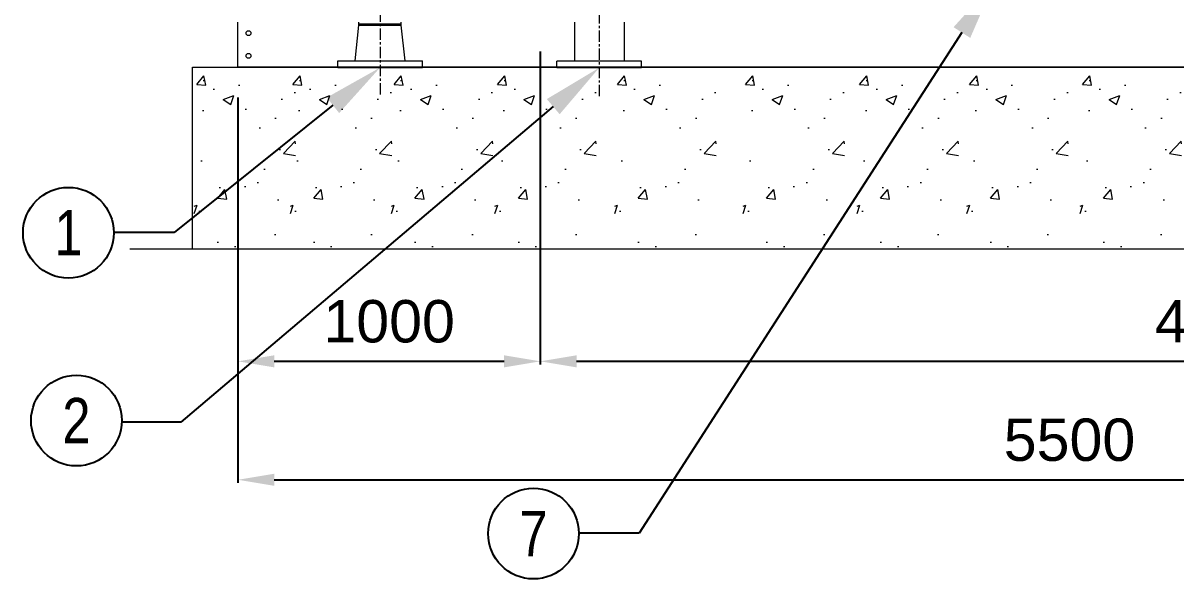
# Model space of a CAD drawing. Header units: millimetres. Extents: x -17070 to 49442, y -291348 to 30929.
# Drawn here: x 28917 to 32730, y 15877 to 17714 of the extents above; entities that cross this region are included whole.
import ezdxf
from ezdxf import colors
from ezdxf.entities.mleader import LeaderData, LeaderLine
from ezdxf.enums import TextEntityAlignment as Align
from ezdxf.math import Vec2, Vec3

# ---------------------------------------------------------------- set-up
doc = ezdxf.new("R2010")
doc.units = ezdxf.units.MM
doc.linetypes.add('CENTER', pattern=[2, 1.25, -0.25, 0.25, -0.25])
for name, color, linetype in [('center', 1, 'CENTER'), ('냉각탑_dim', 1, 'Continuous'), ('냉각탑_text', 3, 'Continuous'), ('냉각탑_기초', 23, 'Continuous')]:
    doc.layers.add(name, color=color, linetype=linetype)
doc.styles.get("Standard").update_dxf_attribs({"font": 'arial.ttf'})
doc.dimstyles.new('1.40', dxfattribs={"dimscale": 20, "dimtxt": 1.5, "dimasz": 1, "dimexe": 0.5, "dimexo": 0.5, "dimgap": 0.5, "dimtad": 1, "dimdec": 0, "dimzin": 0, "dimdsep": 46, "dimtxsty": 'Standard', "dimcen": 0, "dimclrd": 2, "dimclre": 2, "dimclrt": 3, "dimadec": 0, "dimazin": 0, "dimtfac": 1, "dimtdec": 0, "dimtmove": 0, "dimatfit": 0, "dimfxl": 1, "dimtolj": 1, "dimtzin": 0, "dimlwd": -1, "dimlwe": -1, "dimarcsym": 0})

# ---------------------------------------------------------------- blocks, each defined once
blk = doc.blocks.new('*D304')
at = {"color": 2, "transparency": 16777216}
for p, q in [((30627.7, 17620.4), (30627.7, 16586.1)), ((35127.7, 17468.5), (35127.7, 16586.1)), ((30747.7, 16596.1), (35007.7, 16596.1))]:
    blk.add_line(p, q, dxfattribs=at)
for points in [[(30747.7, 16616.1), (30747.7, 16576.1), (30627.7, 16596.1)], [(35007.7, 16616.1), (35007.7, 16576.1), (35127.7, 16596.1)]]:
    blk.add_solid(points, dxfattribs=at)
at = {"layer": 'Defpoints', "color": 0, "transparency": 16777216}
for p in [(30627.7, 17720.4), (35127.7, 17568.5), (35127.7, 16596.1)]:
    blk.add_point(p, dxfattribs=at)
at = {"color": 3, "lineweight": 5, "transparency": 16777216, "insert": (32877.7, 16727.6), "char_height": 140, "attachment_point": 5}
blk.add_mtext('\\A1;4500', dxfattribs=at)
blk = doc.blocks.new('*D305')
at = {"color": 2, "transparency": 16777216}
for p, q in [((29627.7, 17468.5), (29627.7, 16586.1)), ((30627.7, 17468.5), (30627.7, 16586.1)), ((29747.7, 16596.1), (30507.7, 16596.1))]:
    blk.add_line(p, q, dxfattribs=at)
for points in [[(29747.7, 16616.1), (29747.7, 16576.1), (29627.7, 16596.1)], [(30507.7, 16616.1), (30507.7, 16576.1), (30627.7, 16596.1)]]:
    blk.add_solid(points, dxfattribs=at)
at = {"layer": 'Defpoints', "color": 0, "transparency": 16777216}
for p in [(29627.7, 17568.5), (30627.7, 17568.5), (30627.7, 16596.1)]:
    blk.add_point(p, dxfattribs=at)
at = {"color": 3, "lineweight": 5, "transparency": 16777216, "insert": (30127.7, 16727.6), "char_height": 140, "attachment_point": 5}
blk.add_mtext('\\A1;1000', dxfattribs=at)
blk = doc.blocks.new('*D307')
at = {"color": 2, "transparency": 16777216}
for p, q in [((29627.7, 17468.5), (29627.7, 16194.5)), ((35127.7, 17468.5), (35127.7, 16194.5)), ((29747.7, 16204.5), (35007.7, 16204.5))]:
    blk.add_line(p, q, dxfattribs=at)
for points in [[(29747.7, 16224.5), (29747.7, 16184.5), (29627.7, 16204.5)], [(35007.7, 16224.5), (35007.7, 16184.5), (35127.7, 16204.5)]]:
    blk.add_solid(points, dxfattribs=at)
at = {"layer": 'Defpoints', "color": 0, "transparency": 16777216}
for p in [(29627.7, 17568.5), (35127.7, 17568.5), (35127.7, 16204.5)]:
    blk.add_point(p, dxfattribs=at)
at = {"color": 3, "lineweight": 5, "transparency": 16777216, "insert": (32377.7, 16336), "char_height": 140, "attachment_point": 5}
blk.add_mtext('\\A1;5500', dxfattribs=at)
blk = doc.blocks.new('1')
at = {"color": 0, "lineweight": 20}
for p, q in [((29627.7, 17568.5), (29627.7, 17716.9)), ((35127.7, 17568.5), (29627.7, 17568.5))]:
    blk.add_line(p, q, dxfattribs=at)
at = {"color": 7, "lineweight": 20, "ltscale": 0.076666}
for p, q in [((30015.2, 17589.2), (30027.9, 17706.9)), ((30180.2, 17589.2), (30167.6, 17706.9)), ((30740.2, 17716.9), (30740.2, 17588.9)), ((30905.4, 17716.9), (30905.4, 17588.9)), ((29957.7, 17589.2), (30227.1, 17589.2)), ((29957.7, 17567.2), (29957.7, 17589.2)), ((30227.1, 17589.2), (30237.7, 17589.2)), ((30237.7, 17567.2), (30237.7, 17589.2))]:
    blk.add_line(p, q, dxfattribs=at)
at = {"color": 7, "lineweight": 20, "ltscale": 0.004168}
for p, q in [((30027.8, 17711.9), (30027.8, 17716.9)), ((30167.6, 17711.9), (30167.6, 17716.9))]:
    blk.add_line(p, q, dxfattribs=at)
at = {"color": 7, "lineweight": 20, "ltscale": 0.1165}
blk.add_line((30027.8, 17711.9), (30167.6, 17711.9), dxfattribs=at)
at = {"color": 7, "lineweight": 20, "ltscale": 0.004167}
for p, q in [((30027.9, 17706.9), (30027.9, 17711.9)), ((30167.6, 17706.9), (30167.6, 17711.9))]:
    blk.add_line(p, q, dxfattribs=at)
at = {"color": 7, "lineweight": 20, "ltscale": 0.030302}
blk.add_line((30027.9, 17706.9), (30064.2, 17706.9), dxfattribs=at)
at = {"color": 7, "lineweight": 20, "ltscale": 0.086115}
blk.add_line((30064.2, 17706.9), (30167.6, 17706.9), dxfattribs=at)
at = {"color": 7, "lineweight": 20, "ltscale": 0.149635}
for p, q in [((30952.2, 17588.9), (30682.8, 17588.9)), ((30952.2, 17566.9), (30682.8, 17566.9))]:
    blk.add_line(p, q, dxfattribs=at)
at = {"color": 7, "lineweight": 20, "ltscale": 0.012222}
for p, q in [((30682.8, 17566.9), (30682.8, 17588.9)), ((30962.8, 17566.9), (30962.8, 17588.9))]:
    blk.add_line(p, q, dxfattribs=at)
at = {"color": 7, "lineweight": 20, "ltscale": 0.00592}
for p, q in [((30962.8, 17588.9), (30952.2, 17588.9)), ((30962.8, 17566.9), (30952.2, 17566.9))]:
    blk.add_line(p, q, dxfattribs=at)
at = {"color": 7, "lineweight": 20, "ltscale": 0.224453}
blk.add_line((29957.7, 17567.2), (30227.1, 17567.2), dxfattribs=at)
at = {"color": 7, "lineweight": 20, "ltscale": 0.008881}
blk.add_line((30227.1, 17567.2), (30237.7, 17567.2), dxfattribs=at)
at = {"lineweight": 20}
for centre in [(29662.7, 17681), (29662.7, 17606)]:
    blk.add_circle(centre, 8, dxfattribs=at)

msp = doc.modelspace()

# ---------------------------------------------------------------- hatches: boundary and pattern name
at = {"layer": '냉각탑_기초', "lineweight": 20, "ltscale": 30}
h = msp.add_hatch(dxfattribs=at)
h.set_pattern_fill('AR-CONC', color=256, scale=50, style=0)
h.set_pattern_definition([(50, (14889.6, 1027.2), (358.63, -31.376), [37.5, -412.5]), (355, (14889.6, 1027.2), (-69.3757, 376.096), [30, -330]), (100.4514, (14919.47, 1024.6), (289.2547, 344.72), [31.87, -350.571]), (46.1842, (14889.6, 1127.2), (533.6205, -82.7595), [56.25, -618.75]), (96.6356, (14934.05, 1120.3), (467.331, 487.059), [47.805, -525.856]), (351.1842, (14889.6, 1127.2), (467.331, 487.059), [45, -495]), (21, (14939.6, 1102.2), (298.4535, -201.3094), [37.5, -412.5]), (326, (14939.6, 1102.2), (121.6577, 362.575), [30, -330]), (71.4514, (14964.46, 1085.42), (420.1113, 161.265), [31.87, -350.571]), (37.5, (14889.59, 1027.2), (6.0799, 166.4469), [0, -326, 0, -335, 0, -331.25]), (7.5, (14889.59, 1027.2), (131.5348, 197.2059), [0, -191, 0, -318.5, 0, -126.25]), (327.5, (14778.09, 1027.2), (266.9112, -11.2774), [0, -125, 0, -390, 0, -517.5]), (317.5, (14728.09, 1027.2), (291.593, 50.0525), [0, -162.5, 0, -259, 0, -367.5])])
h.paths.add_polyline_path([(29818.1, 17568.5), (29483.1, 17568.5), (29483.1, 16968.5), (29818.1, 16968.5)])
h = msp.add_hatch(dxfattribs=at)
h.set_pattern_fill('AR-CONC', color=256, scale=50, style=0)
h.set_pattern_definition([(50, (15207.58, 1027.2), (358.63, -31.376), [37.5, -412.5]), (355, (15207.6, 1027.2), (-69.3757, 376.096), [30, -330]), (100.4514, (15237.47, 1024.6), (289.2547, 344.72), [31.87, -350.571]), (46.1842, (15207.6, 1127.2), (533.6205, -82.7595), [56.25, -618.75]), (96.6356, (15252.05, 1120.3), (467.331, 487.059), [47.805, -525.856]), (351.1842, (15207.6, 1127.2), (467.331, 487.059), [45, -495]), (21, (15257.58, 1102.2), (298.4535, -201.3094), [37.5, -412.5]), (326, (15257.6, 1102.2), (121.6577, 362.575), [30, -330]), (71.4514, (15282.46, 1085.42), (420.1113, 161.265), [31.87, -350.571]), (37.5, (15207.58, 1027.2), (6.0799, 166.4469), [0, -326, 0, -335, 0, -331.25]), (7.5, (15207.58, 1027.2), (131.5348, 197.2059), [0, -191, 0, -318.5, 0, -126.25]), (327.5, (15096.08, 1027.2), (266.9112, -11.2774), [0, -125, 0, -390, 0, -517.5]), (317.5, (15046.08, 1027.2), (291.593, 50.0525), [0, -162.5, 0, -259, 0, -367.5])])
h.paths.add_polyline_path([(30136.1, 17568.5), (29801.1, 17568.5), (29801.1, 16968.5), (30136.1, 16968.5)])
h = msp.add_hatch(dxfattribs=at)
h.set_pattern_fill('AR-CONC', color=256, scale=50, style=0)
h.set_pattern_definition([(50, (15542.07, 1027.2), (358.63, -31.376), [37.5, -412.5]), (355, (15542.07, 1027.2), (-69.3757, 376.096), [30, -330]), (100.4514, (15571.96, 1024.6), (289.2547, 344.72), [31.87, -350.571]), (46.1842, (15542.07, 1127.2), (533.6205, -82.7595), [56.25, -618.75]), (96.6356, (15586.54, 1120.3), (467.331, 487.059), [47.805, -525.856]), (351.1842, (15542.1, 1127.2), (467.331, 487.059), [45, -495]), (21, (15592.07, 1102.2), (298.4535, -201.3094), [37.5, -412.5]), (326, (15592.07, 1102.2), (121.6577, 362.575), [30, -330]), (71.4514, (15616.94, 1085.42), (420.1113, 161.265), [31.87, -350.571]), (37.5, (15542.07, 1027.2), (6.0799, 166.4469), [0, -326, 0, -335, 0, -331.25]), (7.5, (15542.07, 1027.2), (131.5348, 197.2059), [0, -191, 0, -318.5, 0, -126.25]), (327.5, (15430.57, 1027.2), (266.9112, -11.2774), [0, -125, 0, -390, 0, -517.5]), (317.5, (15380.57, 1027.2), (291.593, 50.0525), [0, -162.5, 0, -259, 0, -367.5])])
h.paths.add_polyline_path([(30470.6, 17568.5), (30135.6, 17568.5), (30135.6, 16968.5), (30470.6, 16968.5)])
h = msp.add_hatch(dxfattribs=at)
h.set_pattern_fill('AR-CONC', color=256, scale=50, style=0)
h.set_pattern_definition([(50, (15884.2, 1027.2), (358.63, -31.376), [37.5, -412.5]), (355, (15884.2, 1027.2), (-69.3757, 376.096), [30, -330]), (100.4514, (15914.1, 1024.6), (289.2547, 344.72), [31.87, -350.571]), (46.1842, (15884.2, 1127.2), (533.6205, -82.7595), [56.25, -618.75]), (96.6356, (15928.7, 1120.3), (467.331, 487.059), [47.805, -525.856]), (351.1842, (15884.2, 1127.2), (467.331, 487.059), [45, -495]), (21, (15934.2, 1102.2), (298.4535, -201.3094), [37.5, -412.5]), (326, (15934.2, 1102.2), (121.6577, 362.575), [30, -330]), (71.4514, (15959.08, 1085.42), (420.1113, 161.265), [31.87, -350.571]), (37.5, (15884.2, 1027.2), (6.0799, 166.4469), [0, -326, 0, -335, 0, -331.25]), (7.5, (15884.2, 1027.2), (131.5348, 197.2059), [0, -191, 0, -318.5, 0, -126.25]), (327.5, (15772.7, 1027.2), (266.9112, -11.2774), [0, -125, 0, -390, 0, -517.5]), (317.5, (15722.7, 1027.2), (291.593, 50.0525), [0, -162.5, 0, -259, 0, -367.5])])
h.paths.add_polyline_path([(30812.7, 17568.5), (30477.7, 17568.5), (30477.7, 16968.5), (30812.7, 16968.5)])
h = msp.add_hatch(dxfattribs=at)
h.set_pattern_fill('AR-CONC', color=256, scale=50, style=0)
h.set_pattern_definition([(50, (16280.66, 1027.2), (358.63, -31.376), [37.5, -412.5]), (355, (16280.66, 1027.2), (-69.3757, 376.096), [30, -330]), (100.4514, (16310.54, 1024.6), (289.2547, 344.72), [31.87, -350.571]), (46.1842, (16280.66, 1127.2), (533.6205, -82.7595), [56.25, -618.75]), (96.6356, (16325.13, 1120.3), (467.331, 487.059), [47.805, -525.856]), (351.1842, (16280.66, 1127.2), (467.331, 487.059), [45, -495]), (21, (16330.66, 1102.2), (298.4535, -201.3094), [37.5, -412.5]), (326, (16330.66, 1102.2), (121.6577, 362.575), [30, -330]), (71.4514, (16355.53, 1085.42), (420.1113, 161.265), [31.87, -350.571]), (37.5, (16280.66, 1027.2), (6.0799, 166.4469), [0, -326, 0, -335, 0, -331.25]), (7.5, (16280.66, 1027.2), (131.5348, 197.2059), [0, -191, 0, -318.5, 0, -126.25]), (327.5, (16169.16, 1027.2), (266.9112, -11.2774), [0, -125, 0, -390, 0, -517.5]), (317.5, (16119.16, 1027.2), (291.593, 50.0525), [0, -162.5, 0, -259, 0, -367.5])])
h.paths.add_polyline_path([(31209.2, 17568.5), (30874.2, 17568.5), (30874.2, 16968.5), (31209.2, 16968.5)])
h = msp.add_hatch(dxfattribs=at)
h.set_pattern_fill('AR-CONC', color=256, scale=50, style=0)
h.set_pattern_definition([(50, (16704.84, 1027.2), (358.63, -31.376), [37.5, -412.5]), (355, (16704.84, 1027.2), (-69.3757, 376.096), [30, -330]), (100.4514, (16734.72, 1024.6), (289.2547, 344.72), [31.87, -350.571]), (46.1842, (16704.84, 1127.2), (533.6205, -82.7595), [56.25, -618.75]), (96.6356, (16749.3, 1120.3), (467.331, 487.059), [47.805, -525.856]), (351.1842, (16704.84, 1127.2), (467.331, 487.059), [45, -495]), (21, (16754.84, 1102.2), (298.4535, -201.3094), [37.5, -412.5]), (326, (16754.84, 1102.2), (121.6577, 362.575), [30, -330]), (71.4514, (16779.7, 1085.42), (420.1113, 161.265), [31.87, -350.571]), (37.5, (16704.84, 1027.2), (6.0799, 166.4469), [0, -326, 0, -335, 0, -331.25]), (7.5, (16704.84, 1027.2), (131.5348, 197.2059), [0, -191, 0, -318.5, 0, -126.25]), (327.5, (16593.34, 1027.2), (266.9112, -11.2774), [0, -125, 0, -390, 0, -517.5]), (317.5, (16543.34, 1027.2), (291.593, 50.0525), [0, -162.5, 0, -259, 0, -367.5])])
h.paths.add_polyline_path([(31633.4, 17568.5), (31298.4, 17568.5), (31298.4, 16968.5), (31633.4, 16968.5)])
h = msp.add_hatch(dxfattribs=at)
h.set_pattern_fill('AR-CONC', color=256, scale=50, style=0)
h.set_pattern_definition([(50, (17081.88, 1027.2), (358.63, -31.376), [37.5, -412.5]), (355, (17081.88, 1027.2), (-69.3757, 376.096), [30, -330]), (100.4514, (17111.77, 1024.6), (289.2547, 344.72), [31.87, -350.571]), (46.1842, (17081.9, 1127.2), (533.6205, -82.7595), [56.25, -618.75]), (96.6356, (17126.35, 1120.3), (467.331, 487.059), [47.805, -525.856]), (351.1842, (17081.9, 1127.2), (467.331, 487.059), [45, -495]), (21, (17131.88, 1102.2), (298.4535, -201.3094), [37.5, -412.5]), (326, (17131.88, 1102.2), (121.6577, 362.575), [30, -330]), (71.4514, (17156.75, 1085.42), (420.1113, 161.265), [31.87, -350.571]), (37.5, (17081.88, 1027.2), (6.0799, 166.4469), [0, -326, 0, -335, 0, -331.25]), (7.5, (17081.88, 1027.2), (131.5348, 197.2059), [0, -191, 0, -318.5, 0, -126.25]), (327.5, (16970.38, 1027.2), (266.9112, -11.2774), [0, -125, 0, -390, 0, -517.5]), (317.5, (16920.38, 1027.2), (291.593, 50.0525), [0, -162.5, 0, -259, 0, -367.5])])
h.paths.add_polyline_path([(32010.4, 17568.5), (31675.4, 17568.5), (31675.4, 16968.5), (32010.4, 16968.5)])
h = msp.add_hatch(dxfattribs=at)
h.set_pattern_fill('AR-CONC', color=256, scale=50, style=0)
h.set_pattern_definition([(50, (17445.07, 1027.2), (358.63, -31.376), [37.5, -412.5]), (355, (17445.07, 1027.2), (-69.3757, 376.096), [30, -330]), (100.4514, (17474.95, 1024.6), (289.2547, 344.72), [31.87, -350.571]), (46.1842, (17445.07, 1127.2), (533.6205, -82.7595), [56.25, -618.75]), (96.6356, (17489.53, 1120.3), (467.331, 487.059), [47.805, -525.856]), (351.1842, (17445.07, 1127.2), (467.331, 487.059), [45, -495]), (21, (17495.07, 1102.2), (298.4535, -201.3094), [37.5, -412.5]), (326, (17495.07, 1102.2), (121.6577, 362.575), [30, -330]), (71.4514, (17519.94, 1085.42), (420.1113, 161.265), [31.87, -350.571]), (37.5, (17445.07, 1027.2), (6.0799, 166.4469), [0, -326, 0, -335, 0, -331.25]), (7.5, (17445.07, 1027.2), (131.5348, 197.2059), [0, -191, 0, -318.5, 0, -126.25]), (327.5, (17333.57, 1027.2), (266.9112, -11.2774), [0, -125, 0, -390, 0, -517.5]), (317.5, (17283.57, 1027.2), (291.593, 50.0525), [0, -162.5, 0, -259, 0, -367.5])])
h.paths.add_polyline_path([(32373.6, 17568.5), (32038.6, 17568.5), (32038.6, 16968.5), (32373.6, 16968.5)])
h = msp.add_hatch(dxfattribs=at)
h.set_pattern_fill('AR-CONC', color=256, scale=50, style=0)
h.set_pattern_definition([(50, (17819.34, 1027.2), (358.63, -31.376), [37.5, -412.5]), (355, (17819.34, 1027.2), (-69.3757, 376.096), [30, -330]), (100.4514, (17849.22, 1024.6), (289.2547, 344.72), [31.87, -350.571]), (46.1842, (17819.34, 1127.2), (533.6205, -82.7595), [56.25, -618.75]), (96.6356, (17863.8, 1120.3), (467.331, 487.059), [47.805, -525.856]), (351.1842, (17819.34, 1127.2), (467.331, 487.059), [45, -495]), (21, (17869.34, 1102.2), (298.4535, -201.3094), [37.5, -412.5]), (326, (17869.34, 1102.2), (121.6577, 362.575), [30, -330]), (71.4514, (17894.2, 1085.42), (420.1113, 161.265), [31.87, -350.571]), (37.5, (17819.34, 1027.2), (6.0799, 166.4469), [0, -326, 0, -335, 0, -331.25]), (7.5, (17819.34, 1027.2), (131.5348, 197.2059), [0, -191, 0, -318.5, 0, -126.25]), (327.5, (17707.84, 1027.2), (266.9112, -11.2774), [0, -125, 0, -390, 0, -517.5]), (317.5, (17657.84, 1027.2), (291.593, 50.0525), [0, -162.5, 0, -259, 0, -367.5])])
h.paths.add_polyline_path([(32747.9, 17568.5), (32412.9, 17568.5), (32412.9, 16968.5), (32747.9, 16968.5)])

# ---------------------------------------------------------------- linework, layer by layer
at = {"layer": 'center', "lineweight": 20, "ltscale": 30}
for p, q in [((30097.7, 17756.2), (30097.7, 17475.4)), ((30822.7, 17749.9), (30822.7, 17465.1))]:
    msp.add_line(p, q, dxfattribs=at)
at = {"layer": '냉각탑_dim', "linetype": 'ByBlock', "lineweight": -3}
for centre in [(29067.1, 17021.3), (29093.6, 16400.1), (30605.1, 16026.7)]:
    msp.add_circle(centre, 150, dxfattribs=at)
at = {"layer": '냉각탑_기초', "lineweight": 20, "ltscale": 30}
for p, q in [((29477.7, 16968.5), (29477.7, 17568.5)), ((29477.7, 17568.5), (35277.7, 17568.5)), ((29269.7, 16968.5), (35730.6, 16968.5))]:
    msp.add_line(p, q, dxfattribs=at)

# ---------------------------------------------------------------- block references
msp.add_blockref('1', (0, 0))

# ---------------------------------------------------------------- texts
at = {"layer": '냉각탑_text', "width": 0.8}
for s, p in [('1', (29067.1, 17021.3)), ('2', (29093.6, 16400.1)), ('7', (30605.1, 16026.7))]:
    msp.add_text(s, height=150, dxfattribs=at).set_placement(p, align=Align.MIDDLE_CENTER)

# ---------------------------------------------------------------- dimensions: what is measured, and where the dimension line sits
at = {"lineweight": 5}
for base, p1, p2, picture, middle in [((35127.7, 16596.1), (30627.7, 17720.4), (35127.7, 17568.5), '*D304', (32877.7, 16727.6)), ((30627.7, 16596.1), (29627.7, 17568.5), (30627.7, 17568.5), '*D305', (30127.7, 16727.6)), ((35127.7, 16204.5), (29627.7, 17568.5), (35127.7, 17568.5), '*D307', (32377.7, 16336))]:
    dim = msp.add_linear_dim(base=base, p1=p1, p2=p2, dimstyle='1.40', override={"dimtxt": 7, "dimasz": 6, "dimexo": 5, "dimgap": 3}, dxfattribs=at)
    dim.commit()
    dim.dimension.update_dxf_attribs({"geometry": picture, "text_midpoint": middle})

# ---------------------------------------------------------------- leaders
at = {"layer": '냉각탑_dim', "lineweight": -3}
ml = msp.add_multileader_mtext('Standard', dxfattribs=at)
ml.set_content('')
ml.set_leader_properties(color=256)
ml.build(insert=Vec2(0, 0))
ml.multileader.update_dxf_attribs({"text_right_attachment_type": 6, "dogleg_length": 5, "arrow_head_size": 199.5, "scale": 30})
ctx = ml.context
ctx.base_point, ctx.scale, ctx.char_height, ctx.arrow_head_size, ctx.landing_gap_size, ctx.plane_origin = Vec3(30755.1, 16028), 30, 7.18, 199.5, 3.59, Vec3(32260.1, 16353.7)
ctx.right_attachment, ctx.text_align_type = 6, 2
notes = []
notes.append((ctx, [(0, (1, 1, 0), (30954.6, 16028), (-1, 0), 199.5, [(0, [(32130, 17850.7)], 0, [])])]))
ctx.mtext, ml.multileader.dxf.content_type = None, 0
ml = msp.add_multileader_mtext('Standard', dxfattribs=at)
ml.set_content('')
ml.set_leader_properties(color=256)
ml.build(insert=Vec2(0, 0))
ml.multileader.update_dxf_attribs({"text_right_attachment_type": 6, "dogleg_length": 5, "arrow_head_size": 199.5, "scale": 30})
ctx = ml.context
ctx.base_point, ctx.scale, ctx.char_height, ctx.arrow_head_size, ctx.landing_gap_size, ctx.plane_origin = Vec3(29217.1, 17022), 30, 7.18, 199.5, 3.59, Vec3(30227.8, 16070.2)
ctx.right_attachment, ctx.text_align_type = 6, 2
notes.append((ctx, [(0, (1, 1, 0), (29416.6, 17022), (-1, 0), 199.5, [(0, [(30097.7, 17567.2)], 0, [])])]))
ctx.mtext, ml.multileader.dxf.content_type = None, 0
ml = msp.add_multileader_mtext('Standard', dxfattribs=at)
ml.set_content('')
ml.set_leader_properties(color=256)
ml.build(insert=Vec2(0, 0))
ml.multileader.update_dxf_attribs({"text_right_attachment_type": 6, "dogleg_length": 5, "arrow_head_size": 199.5, "scale": 30})
ctx = ml.context
ctx.base_point, ctx.scale, ctx.char_height, ctx.arrow_head_size, ctx.landing_gap_size, ctx.plane_origin = Vec3(29243.5, 16395.2), 30, 7.18, 199.5, 3.59, Vec3(30952.8, 16069.9)
ctx.right_attachment, ctx.text_align_type = 6, 2
notes.append((ctx, [(0, (1, 1, 0), (29438.4, 16395.2), (-1, 0), 194.8, [(0, [(30822.7, 17566.9)], 0, [])])]))
ctx.mtext, ml.multileader.dxf.content_type = None, 0
for ctx, leaders in notes:
    for number, flags, end, landing, length, lines in leaders:
        leader = LeaderData()
        leader.index, (leader.has_last_leader_line, leader.has_dogleg_vector, leader.attachment_direction) = number, flags
        leader.last_leader_point, leader.dogleg_vector, leader.dogleg_length = Vec3(end), Vec3(landing), length
        for number, points, colour, breaks in lines:
            line = LeaderLine()
            line.index, line.vertices, line.color, line.breaks = number, Vec3.list(points), colors.encode_raw_color(colour), breaks
            leader.lines.append(line)
        ctx.leaders.append(leader)

doc.saveas('drawing.dxf')
